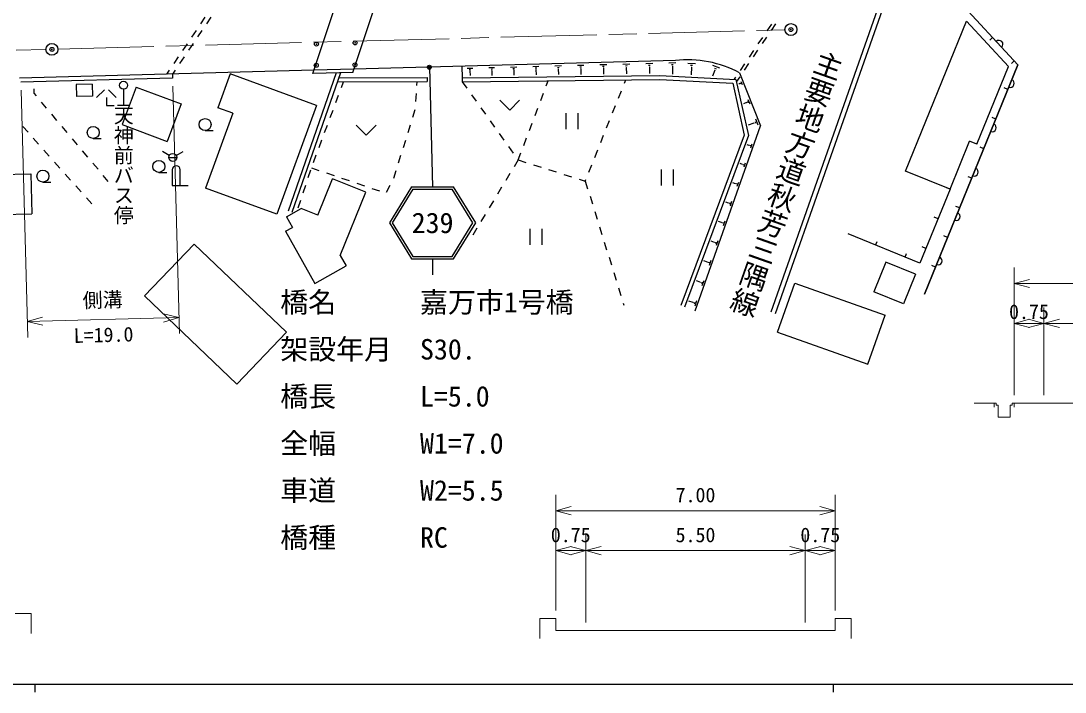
# Model space of a CAD drawing. Units: millimetres on the paper, with parts at other scales. Extents: x 40 to 680, y 20 to 380.
# Drawn here: x 166.3 to 297, y 204 to 288.1 of the extents above; entities that cross this region are included whole.
import ezdxf
from ezdxf.enums import TextEntityAlignment as Align

# ---------------------------------------------------------------- set-up
doc = ezdxf.new("R2010")
doc.units = ezdxf.units.MM
doc.header["$PDMODE"] = 32
doc.header["$PDSIZE"] = 0.5
doc.linetypes.add('CHAIN', pattern=[18.5, 12, -1.5, 3.5, -1.5])
for name, color, linetype, lineweight in [('S-BGD', 7, 'Continuous', 25), ('S-BMK', 2, 'CHAIN', 13), ('S-BMK-SRVR', 3, 'Continuous', 25), ('S-STR-HTXT', 7, 'Continuous', 13), ('S-STR-STRC', 7, 'Continuous', 25), ('S-TTL-BAND', 7, 'Continuous', 25)]:
    doc.layers.add(name, color=color, linetype=linetype, lineweight=lineweight)
doc.layers.add('S-OTRS', color=6, linetype='Continuous')
doc.styles.add('@ＭＳ ゴシック', font='')
doc.styles.add('ＭＳ ゴシック', font='')
doc.styles.get('@ＭＳ ゴシック').set_extended_font_data('@MS Gothic')
doc.styles.get('ＭＳ ゴシック').set_extended_font_data('MS Gothic')

msp = doc.modelspace()

# ---------------------------------------------------------------- linework, layer by layer
at = {"layer": 'S-BGD'}
for p, q in [((260.219, 251.632), (284.727, 321.239)), ((260.785, 251.433), (277.082, 297.718)), ((277.082, 297.718), (291.117, 282.561)), ((291.117, 282.561), (277.082, 297.718)), ((202.83, 281.467), (205.459, 289.34)), ((207.828, 281.601), (210.457, 289.474)), ((189.319, 288.508), (188.759, 287.679)), ((190.056, 288.528), (189.496, 287.699)), ((260.764, 287.692), (260.203, 286.864)), ((277.064, 269.237), (284.7, 288.019)), ((289.951, 282.349), (284.7, 288.019)), ((188.2, 286.85), (187.641, 286.021)), ((188.937, 286.87), (188.378, 286.041)), ((260.253, 287.65), (259.692, 286.822)), ((187.082, 285.192), (186.522, 284.363)), ((187.819, 285.212), (187.259, 284.383)), ((259.131, 285.994), (258.571, 285.166)), ((259.643, 286.036), (259.082, 285.208)), ((287.953, 285.978), (287.586, 285.638)), ((258.01, 284.338), (257.449, 283.51)), ((258.521, 284.38), (257.96, 283.552)), ((185.963, 283.534), (185.404, 282.705)), ((186.7, 283.554), (186.141, 282.725)), ((248.222, 283.083), (207.963, 282.005)), ((235.955, 282.504), (236.782, 282.526)), ((238.785, 282.58), (239.633, 282.602)), ((241.636, 282.656), (242.506, 282.679)), ((244.509, 282.733), (245.402, 282.757)), ((244.85, 282.519), (245.073, 282.525)), ((247.393, 282.81), (248.286, 282.834)), ((247.734, 282.596), (247.957, 282.602)), ((249.774, 282.776), (250.759, 282.74)), ((250.135, 282.516), (250.381, 282.507)), ((252.855, 282.491), (253.763, 282.169)), ((256.888, 282.682), (256.328, 281.854)), ((257.4, 282.724), (256.839, 281.896)), ((291.117, 282.561), (279.435, 253.829)), ((279.435, 253.829), (291.117, 282.561)), ((290.67, 283.043), (290.304, 282.704)), ((202.964, 281.871), (166.087, 280.883)), ((184.845, 281.876), (184.508, 281.376)), ((185.582, 281.896), (185.245, 281.396)), ((185.245, 281.396), (185.258, 280.896)), ((192.474, 281.413), (190.93, 277.186)), ((203.276, 277.468), (192.474, 281.413)), ((205.761, 281.545), (199.722, 264.227)), ((206.296, 281.56), (200.194, 264.063)), ((207.828, 281.601), (202.83, 281.467)), ((207.963, 282.005), (202.964, 281.871)), ((221.475, 282.366), (221.513, 280.937)), ((221.513, 280.937), (246.299, 281.217)), ((222.133, 282.134), (222.853, 282.153)), ((222.408, 281.961), (222.588, 281.966)), ((222.48, 281.783), (222.525, 281.784)), ((222.503, 281.784), (222.518, 281.198)), ((224.855, 282.207), (225.596, 282.227)), ((225.138, 282.029), (225.323, 282.034)), ((225.212, 281.846), (225.258, 281.847)), ((225.235, 281.846), (225.252, 281.229)), ((227.598, 282.28), (228.36, 282.301)), ((227.889, 282.097), (228.079, 282.102)), ((227.965, 281.909), (228.013, 281.91)), ((227.989, 281.909), (228.007, 281.26)), ((230.362, 282.354), (231.146, 282.375)), ((230.661, 282.166), (230.857, 282.171)), ((230.74, 281.972), (230.789, 281.974)), ((230.764, 281.973), (230.783, 281.292)), ((233.148, 282.429), (233.953, 282.45)), ((233.455, 282.236), (233.657, 282.241)), ((233.536, 282.036), (233.586, 282.038)), ((233.561, 282.037), (233.58, 281.323)), ((236.271, 282.306), (236.478, 282.311)), ((236.354, 282.101), (236.406, 282.102)), ((236.38, 282.102), (236.4, 281.355)), ((239.108, 282.376), (239.321, 282.382)), ((239.194, 282.166), (239.247, 282.168)), ((239.22, 282.167), (239.241, 281.387)), ((241.968, 282.447), (242.186, 282.453)), ((242.055, 282.232), (242.11, 282.233)), ((242.083, 282.232), (242.104, 281.42)), ((244.939, 282.298), (244.995, 282.299)), ((244.967, 282.299), (244.99, 281.452)), ((246.299, 281.217), (255.807, 280.73)), ((247.823, 282.375), (247.879, 282.377)), ((247.851, 282.376), (247.878, 281.374)), ((250.249, 282.265), (250.213, 281.281)), ((250.218, 282.267), (250.279, 282.264)), ((253.148, 281.876), (252.88, 281.12)), ((253.115, 282.143), (253.342, 282.063)), ((253.119, 281.886), (253.176, 281.866)), ((256.266, 281.547), (258.878, 274.923)), ((285.996, 272.622), (289.951, 282.349)), ((185.258, 280.896), (166.265, 280.388)), ((175.203, 280.127), (173.204, 280.073)), ((173.204, 280.073), (173.244, 278.574)), ((175.203, 280.127), (175.243, 278.628)), ((205.902, 280.432), (217.132, 280.469)), ((206.077, 280.933), (217.131, 280.969)), ((206.409, 279.699), (206.685, 280.435)), ((215.859, 279.948), (215.891, 280.465)), ((217.131, 280.969), (217.132, 280.469)), ((221.513, 280.937), (221.518, 280.437)), ((221.518, 280.437), (246.289, 280.717)), ((221.518, 280.437), (222.101, 279.624)), ((232.065, 279.94), (232.3, 280.559)), ((241.843, 280.244), (242.013, 280.669)), ((246.289, 280.717), (255.402, 280.25)), ((255.402, 280.25), (256.851, 273.753)), ((255.767, 281.026), (255.574, 280.742)), ((255.807, 280.73), (257.371, 273.718)), ((256.278, 281.068), (255.867, 280.461)), ((256.315, 280.195), (256.191, 280.146)), ((256.31, 280.207), (256.319, 280.183)), ((256.39, 280.279), (256.427, 280.185)), ((256.428, 280.455), (256.575, 280.082)), ((167.934, 278.985), (167.911, 279.562)), ((168.207, 278.661), (167.934, 278.985)), ((175.243, 278.628), (173.244, 278.574)), ((176.717, 279.442), (175.717, 278.442)), ((177.217, 279.442), (178.217, 278.442)), ((180.705, 279.75), (178.957, 275.065)), ((179.12, 279.494), (179.12, 277.494)), ((180.705, 279.75), (186.326, 277.653)), ((205.707, 277.826), (206.058, 278.762)), ((215.735, 277.952), (215.797, 278.95)), ((222.684, 278.811), (223.266, 277.998)), ((231.357, 278.07), (231.711, 279.005)), ((241.1, 278.387), (241.472, 279.316)), ((289.858, 279.464), (289.395, 279.653)), ((169.493, 277.13), (168.85, 277.896)), ((176.967, 278.442), (176.967, 277.442)), ((176.967, 277.442), (177.967, 277.442)), ((178.37, 277.494), (179.87, 277.494)), ((186.326, 277.653), (184.579, 272.968)), ((203.276, 277.468), (198.303, 263.848)), ((226.227, 278.137), (227.477, 276.887)), ((228.727, 278.137), (227.477, 276.887)), ((240.357, 276.531), (240.728, 277.459)), ((257.148, 277.823), (256.744, 277.664)), ((257.141, 277.84), (257.155, 277.806)), ((257.258, 277.946), (257.312, 277.808)), ((257.314, 278.207), (257.531, 277.656)), ((170.78, 275.599), (170.137, 276.365)), ((192.809, 276.5), (189.379, 267.107)), ((192.809, 276.5), (190.93, 277.186)), ((205.006, 275.953), (205.357, 276.889)), ((215.331, 276.007), (215.623, 276.963)), ((223.849, 277.185), (224.431, 276.373)), ((230.648, 276.2), (231.002, 277.135)), ((234.494, 276.487), (234.494, 274.487)), ((235.994, 276.487), (235.994, 274.487)), ((288.351, 275.759), (287.888, 275.947)), ((167.156, 274.103), (166.49, 274.849)), ((172.067, 274.068), (171.423, 274.834)), ((178.957, 275.065), (184.579, 272.968)), ((204.304, 274.08), (204.655, 275.016)), ((208.252, 274.977), (209.502, 273.727)), ((210.752, 274.977), (209.502, 273.727)), ((214.745, 274.095), (215.038, 275.051)), ((225.014, 275.56), (225.596, 274.747)), ((229.939, 274.33), (230.293, 275.265)), ((239.614, 274.674), (239.985, 275.602)), ((250.718, 251.748), (258.878, 274.923)), ((258.049, 275.257), (257.343, 274.979)), ((258.04, 275.28), (258.058, 275.234)), ((258.198, 275.423), (258.271, 275.237)), ((258.274, 275.774), (258.566, 275.032)), ((168.486, 272.609), (167.821, 273.356)), ((175.319, 273.337), (176.319, 273.337)), ((189.338, 274.325), (190.338, 274.325)), ((226.179, 273.934), (226.761, 273.121)), ((229.23, 272.459), (229.584, 273.395)), ((238.871, 272.817), (239.242, 273.745)), ((256.851, 273.753), (248.906, 252.395)), ((257.371, 273.718), (249.374, 252.221)), ((173.353, 272.537), (172.71, 273.302)), ((203.602, 272.207), (203.953, 273.144)), ((214.159, 272.183), (214.452, 273.139)), ((227.344, 272.309), (227.926, 271.496)), ((257.469, 272.455), (257.203, 272.549)), ((257.474, 272.47), (257.464, 272.44)), ((257.613, 272.473), (257.57, 272.351)), ((257.8, 272.614), (257.627, 272.125)), ((282.622, 266.977), (285.07, 272.998)), ((285.996, 272.622), (285.07, 272.998)), ((286.845, 272.053), (286.382, 272.242)), ((169.817, 271.116), (169.152, 271.863)), ((174.64, 271.006), (173.997, 271.771)), ((184.855, 271.215), (183.989, 271.715)), ((184.788, 270.965), (185.788, 270.965)), ((185.721, 271.215), (186.587, 271.715)), ((202.901, 270.334), (203.252, 271.271)), ((213.573, 270.27), (213.866, 271.226)), ((228.54, 270.639), (228.875, 271.524)), ((238.128, 270.96), (238.499, 271.889)), ((171.148, 269.623), (170.483, 270.37)), ((175.927, 269.475), (175.284, 270.24)), ((185.219, 269.422), (185.219, 267.422)), ((186.219, 267.422), (186.219, 269.422)), ((202.251, 268.443), (202.561, 269.394)), ((202.646, 269.653), (203.593, 269.332)), ((228.54, 270.639), (228.022, 269.784)), ((228.509, 270.683), (228.54, 270.639)), ((228.54, 270.639), (229.494, 270.339)), ((230.448, 270.039), (231.402, 269.739)), ((232.356, 269.439), (233.31, 269.139)), ((237.385, 269.103), (237.756, 270.032)), ((246.445, 269.453), (246.445, 267.453)), ((247.945, 269.453), (247.945, 267.453)), ((256.618, 270.071), (256.32, 270.176)), ((256.623, 270.087), (256.612, 270.055)), ((256.768, 270.09), (256.723, 269.962)), ((256.962, 270.236), (256.783, 269.726)), ((163.515, 268.804), (167.514, 268.899)), ((167.514, 268.899), (167.633, 263.901)), ((172.479, 268.13), (171.813, 268.877)), ((177.214, 267.944), (176.57, 268.709)), ((183.542, 269.083), (184.542, 269.083)), ((203.439, 263.71), (205.288, 268.285)), ((204.54, 269.011), (205.487, 268.69)), ((209.46, 266.599), (205.288, 268.285)), ((206.434, 268.369), (207.381, 268.049)), ((212.987, 268.358), (213.28, 269.314)), ((227.505, 268.928), (226.987, 268.073)), ((234.263, 268.839), (235.217, 268.539)), ((236.171, 268.239), (236.942, 267.996)), ((236.942, 267.996), (237.013, 268.175)), ((282.622, 266.977), (277.064, 269.237)), ((285.338, 268.348), (284.875, 268.536)), ((169.016, 267.867), (170.016, 267.867)), ((173.809, 266.637), (173.144, 267.384)), ((185.219, 267.422), (187.219, 267.422)), ((198.303, 263.848), (189.379, 267.107)), ((201.63, 266.542), (201.94, 267.493)), ((208.328, 267.728), (209.275, 267.407)), ((210.223, 267.086), (211.17, 266.765)), ((212.06, 266.587), (212.527, 267.471)), ((226.469, 267.217), (225.952, 266.362)), ((236.942, 267.996), (237.239, 267.041)), ((255.759, 267.666), (255.43, 267.782)), ((255.765, 267.682), (255.753, 267.649)), ((255.915, 267.685), (255.868, 267.552)), ((256.118, 267.838), (255.931, 267.307)), ((282.622, 266.977), (278.856, 257.713)), ((282.622, 266.977), (282.159, 267.165)), ((175.14, 265.144), (174.475, 265.891)), ((201.009, 264.641), (201.319, 265.592)), ((206.26, 258.68), (209.46, 266.599)), ((225.434, 265.506), (224.916, 264.65)), ((237.536, 266.087), (237.834, 265.132)), ((199.539, 263.509), (201.38, 264.542)), ((203.439, 263.71), (201.38, 264.542)), ((238.131, 264.177), (238.428, 263.222)), ((254.893, 265.239), (254.531, 265.366)), ((254.899, 265.256), (254.887, 265.222)), ((255.055, 265.259), (255.006, 265.121)), ((255.266, 265.418), (255.072, 264.866)), ((283.832, 264.643), (283.369, 264.831)), ((163.634, 263.806), (167.633, 263.901)), ((199.539, 263.509), (200.272, 262.201)), ((224.399, 263.795), (223.881, 262.939)), ((254.019, 262.791), (253.625, 262.93)), ((254.406, 262.977), (254.204, 262.403)), ((281.115, 263.271), (280.652, 263.46)), ((199.4, 261.712), (200.272, 262.201)), ((199.4, 261.712), (203.069, 255.17)), ((223.363, 262.084), (222.846, 261.228)), ((230, 262), (230, 260)), ((231.5, 262), (231.5, 260)), ((238.726, 262.268), (239.023, 261.313)), ((254.025, 262.809), (254.012, 262.773)), ((254.187, 262.812), (254.137, 262.669)), ((239.321, 260.358), (239.618, 259.403)), ((253.137, 260.321), (252.71, 260.471)), ((253.143, 260.34), (253.13, 260.303)), ((253.312, 260.343), (253.26, 260.194)), ((253.539, 260.514), (253.33, 259.919)), ((278.856, 257.713), (269.855, 261.373)), ((273.297, 259.973), (273.486, 260.436)), ((282.325, 260.937), (281.862, 261.125)), ((181.731, 253.605), (187.949, 260.113)), ((187.949, 260.113), (199.518, 249.06)), ((277.003, 258.467), (277.191, 258.93)), ((279.609, 259.566), (279.146, 259.754)), ((206.26, 258.68), (206.994, 257.372)), ((239.915, 258.449), (240.213, 257.494)), ((252.247, 257.83), (251.788, 257.992)), ((252.254, 257.849), (252.241, 257.81)), ((252.429, 257.853), (252.375, 257.698)), ((252.665, 258.03), (252.447, 257.413)), ((274.585, 257.83), (273.079, 254.125)), ((278.291, 256.324), (274.585, 257.83)), ((203.069, 255.17), (206.994, 257.372)), ((240.51, 256.539), (240.808, 255.584)), ((278.291, 256.324), (276.784, 252.618)), ((280.819, 257.232), (280.356, 257.42)), ((251.35, 255.316), (250.857, 255.49)), ((251.357, 255.336), (251.343, 255.296)), ((251.538, 255.34), (251.482, 255.18)), ((251.782, 255.523), (251.557, 254.884)), ((261.013, 249.071), (263.172, 255.202)), ((263.172, 255.202), (274.491, 251.216)), ((241.105, 254.63), (241.402, 253.675)), ((276.784, 252.618), (273.079, 254.125)), ((181.731, 253.605), (193.3, 242.553)), ((241.7, 252.72), (241.782, 252.455)), ((250.445, 252.781), (249.918, 252.966)), ((250.452, 252.801), (250.437, 252.76)), ((250.639, 252.805), (250.581, 252.64)), ((250.892, 252.995), (250.659, 252.333)), ((272.332, 245.085), (274.491, 251.216)), ((193.3, 242.553), (199.518, 249.06)), ((261.013, 249.071), (272.332, 245.085))]:
    msp.add_line(p, q, dxfattribs=at)
for centre, radius in [((179.12, 279.994), 0.5), ((175.319, 274.087), 0.75), ((189.338, 275.075), 0.75), ((185.288, 270.965), 0.5), ((183.542, 269.833), 0.75), ((169.016, 268.617), 0.75)]:
    msp.add_circle(centre, radius, dxfattribs=at)
for centre, radius, start, end in [((288.75, 285.117), 0.5, 312.8004, 132.8004), ((249.798, 269.498), 13.675, 61.77228, 96.61722), ((290.169, 280.23), 0.5, 247.87528, 67.87528), ((287.909, 274.672), 0.5, 247.87528, 67.87528), ((185.719, 269.422), 0.5, 0, 180), ((285.65, 269.114), 0.5, 247.87528, 67.87528), ((283.39, 263.556), 0.5, 247.87528, 67.87528), ((281.13, 257.998), 0.5, 247.87528, 67.87528)]:
    msp.add_arc(centre, radius, start, end, dxfattribs=at)
for p in [(203.258, 282.498), (208.103, 282.548)]:
    msp.add_point(p, dxfattribs=at)
at = {"layer": 'S-BMK'}
for p, q in [((170.906, 284.514), (261.944, 286.951)), ((110.178, 282.887), (169.407, 284.473))]:
    msp.add_line(p, q, dxfattribs=at)
at = {"layer": 'S-BMK-SRVR'}
for centre in [(262.694, 286.971), (170.156, 284.493)]:
    msp.add_circle(centre, 0.75, dxfattribs=at)
for p in [(262.694, 286.971), (262.694, 286.971), (170.156, 284.493)]:
    msp.add_point(p, dxfattribs=at)
at = {"layer": 'S-OTRS'}
for p in [(262.694, 286.971), (203.275, 285.158), (208.119, 285.306)]:
    msp.add_point(p, dxfattribs=at)
at = {"layer": 'S-STR-HTXT'}
for p, q in [((185.285, 279.897), (186.115, 248.908)), ((166.292, 279.388), (167.121, 248.399)), ((290.636, 241.17), (290.636, 257.17)), ((292.567, 255.687), (290.636, 255.17)), ((290.636, 255.17), (325.636, 255.17)), ((290.636, 255.17), (292.567, 254.652)), ((186.061, 250.907), (184.116, 251.373)), ((294.386, 241.17), (294.386, 252.17)), ((168.985, 250.968), (167.068, 250.399)), ((186.061, 250.907), (167.068, 250.399)), ((167.068, 250.399), (169.013, 249.933)), ((184.144, 250.338), (186.061, 250.907)), ((292.567, 250.687), (290.636, 250.17)), ((290.636, 250.17), (294.386, 250.17)), ((290.636, 250.17), (292.567, 249.652)), ((294.386, 250.17), (292.454, 250.687)), ((292.454, 249.652), (294.386, 250.17)), ((296.317, 250.687), (294.386, 250.17)), ((294.386, 250.17), (321.886, 250.17)), ((294.386, 250.17), (296.317, 249.652)), ((288.136, 240.17), (285.636, 240.17)), ((288.136, 240.17), (288.136, 239.67)), ((288.136, 240.17), (288.386, 240.17)), ((288.386, 240.17), (288.386, 239.92)), ((288.386, 239.92), (288.636, 239.92)), ((288.636, 239.92), (288.636, 238.42)), ((290.136, 239.92), (290.386, 239.92)), ((290.136, 239.92), (290.136, 238.42)), ((290.386, 240.17), (290.386, 239.92)), ((290.386, 240.17), (290.636, 240.17)), ((290.636, 240.17), (290.636, 239.67)), ((290.636, 240.17), (294.386, 240.17)), ((294.386, 240.17), (321.886, 240.17)), ((288.636, 238.42), (290.136, 238.42)), ((233.246, 214.222), (233.246, 228.722)), ((268.246, 214.222), (268.246, 228.722)), ((235.178, 227.24), (233.246, 226.722)), ((233.246, 226.722), (268.246, 226.722)), ((233.246, 226.722), (235.178, 226.205)), ((268.246, 226.722), (266.314, 227.24)), ((266.314, 226.205), (268.246, 226.722)), ((236.996, 212.722), (236.996, 223.722)), ((264.496, 212.722), (264.496, 223.722)), ((235.178, 222.24), (233.246, 221.722)), ((233.246, 221.722), (236.996, 221.722)), ((233.246, 221.722), (235.178, 221.205)), ((236.996, 221.722), (235.064, 222.24)), ((235.064, 221.205), (236.996, 221.722)), ((238.928, 222.24), (236.996, 221.722)), ((236.996, 221.722), (264.496, 221.722)), ((236.996, 221.722), (238.928, 221.205)), ((264.496, 221.722), (262.564, 222.24)), ((262.564, 221.205), (264.496, 221.722)), ((266.428, 222.24), (264.496, 221.722)), ((264.496, 221.722), (268.246, 221.722)), ((264.496, 221.722), (266.428, 221.205)), ((268.246, 221.722), (266.314, 222.24)), ((266.314, 221.205), (268.246, 221.722)), ((165.536, 213.832), (167.536, 213.832)), ((167.536, 213.832), (167.536, 211.332)), ((231.246, 213.222), (233.246, 213.222)), ((231.246, 213.222), (231.246, 210.722)), ((233.246, 211.722), (233.246, 213.222)), ((268.246, 211.722), (268.246, 213.222)), ((268.246, 213.222), (270.246, 213.222)), ((270.246, 213.222), (270.246, 210.722)), ((233.246, 211.722), (236.996, 211.722)), ((236.996, 211.722), (264.496, 211.722)), ((264.496, 211.722), (268.246, 211.722))]:
    msp.add_line(p, q, dxfattribs=at)
at = {"layer": 'S-STR-STRC'}
for p, q in [((217.421, 282.258), (217.823, 267.263)), ((215.187, 267.263), (212.423, 262.763)), ((215.354, 266.963), (212.775, 262.763)), ((215.187, 267.263), (220.459, 267.263)), ((215.354, 266.963), (220.291, 266.963)), ((222.871, 262.763), (220.291, 266.963)), ((223.223, 262.763), (220.459, 267.263)), ((212.423, 262.763), (215.187, 258.263)), ((212.775, 262.763), (215.354, 258.563)), ((220.291, 258.563), (222.871, 262.763)), ((220.459, 258.263), (223.223, 262.763)), ((215.187, 258.263), (220.459, 258.263)), ((215.354, 258.563), (220.291, 258.563)), ((217.823, 258.263), (217.823, 256.263))]:
    msp.add_line(p, q, dxfattribs=at)
for radius in [0.15, 0.12, 0.09, 0.06, 0.03]:
    msp.add_circle((217.421, 282.258), radius, dxfattribs=at)
msp.add_point((217.421, 282.258), dxfattribs=at)
at = {"layer": 'S-TTL-BAND'}
for p, q in [((40, 205), (579, 205)), ((168, 205), (168, 204)), ((268, 205), (268, 204))]:
    msp.add_line(p, q, dxfattribs=at)

# ---------------------------------------------------------------- texts
at = {"layer": 'S-BGD', "style": '@ＭＳ ゴシック'}
for s, height, rotation, p in [('主要地方道秋芳三隅線', 2.566, 250.603, (267.955, 284.144)), ('天神前バス停', 1.833, 270, (179.12, 277.494))]:
    msp.add_text(s, height=height, rotation=rotation, dxfattribs=at).set_placement(p, align=Align.MIDDLE_LEFT)
at = {"layer": 'S-STR-HTXT', "style": 'ＭＳ ゴシック'}
msp.add_text('側溝', height=1.833, rotation=1.534, dxfattribs=at).set_placement((176.538, 251.652), align=Align.BOTTOM_CENTER)
for s, height, p in [('橋名\u3000\u3000\u3000嘉万市1号橋', 2.566, (198.743, 250.77)), ('0.75', 1.833, (290.011, 250.17)), ('架設年月\u3000S30.', 2.566, (198.743, 244.879)), ('橋長\u3000\u3000\u3000L=5.0', 2.566, (198.743, 238.988)), ('全幅\u3000\u3000\u3000W1=7.0', 2.566, (198.743, 233.097)), ('車道\u3000\u3000\u3000W2=5.5', 2.566, (198.743, 227.206)), ('橋種\u3000\u3000\u3000RC', 2.566, (198.743, 221.314))]:
    msp.add_text(s, height=height, dxfattribs=at).set_placement(p, align=Align.BOTTOM_LEFT)
at = {"layer": 'S-STR-HTXT', "style": '@ＭＳ ゴシック'}
msp.add_text('L=19.0', height=1.833, rotation=1.534, dxfattribs=at).set_placement((176.591, 249.653), align=Align.TOP_CENTER)
at = {"layer": 'S-STR-HTXT', "style": 'ＭＳ ゴシック'}
for s, p in [('7.00', (250.746, 227.222)), ('0.75', (235.121, 222.222)), ('5.50', (250.746, 222.222)), ('0.75', (266.371, 222.222))]:
    msp.add_text(s, height=1.833, dxfattribs=at).set_placement(p, align=Align.BOTTOM_CENTER)
at = {"layer": 'S-STR-STRC', "style": 'ＭＳ ゴシック'}
msp.add_text('239', height=2.566, dxfattribs=at).set_placement((217.823, 262.763), align=Align.MIDDLE_CENTER)

doc.saveas('drawing.dxf')
